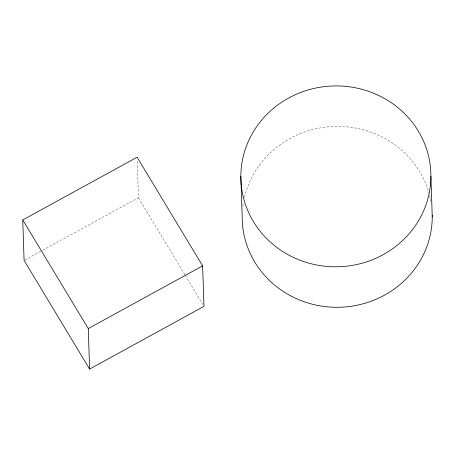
<?xml version="1.0" encoding="UTF-8"?>
<svg xmlns="http://www.w3.org/2000/svg" width="455" height="455" viewBox="0 0 455 455"><rect width="100%" height="100%" fill="white"/><g stroke="black" fill="none" stroke-linecap="round" stroke-linejoin="round"><path stroke-width="0.34" stroke-dasharray="2.27 1.71" d="M24.712 260.101L42.116 250.557M42.742 250.216L138.457 197.726L137.211 160.08M138.457 197.726L184.946 274.803M185.31 275.411L202.879 304.543M242.856 206.433A95.038 90.437 -1.9 0 1 243.482 202.276M244.466 197.476A95.038 90.437 -1.9 0 1 334.994 126.444A95.038 90.437 -1.9 0 1 428.906 192.789M429.628 195.457A95.038 90.437 -1.9 0 1 431.061 202.287"/><path stroke-width="0.68" d="M22.75 219.947L137.114 157.237L202.634 265.874L203.976 306.363L89.612 369.079L24.092 260.442L22.75 219.947L88.27 328.584L89.612 369.079M88.27 328.584L202.634 265.874M430.908 176.369A95.038 90.437 -1.9 0 1 288.083 254.686A95.038 90.437 -1.9 0 1 288.635 98.035A95.038 90.437 -1.9 0 1 430.908 176.369L432.25 216.859M240.849 176.358L242.191 216.847A95.038 90.437 -1.9 0 0 337.627 307.296A95.038 90.437 -1.9 0 0 432.244 215.482"/></g></svg>
